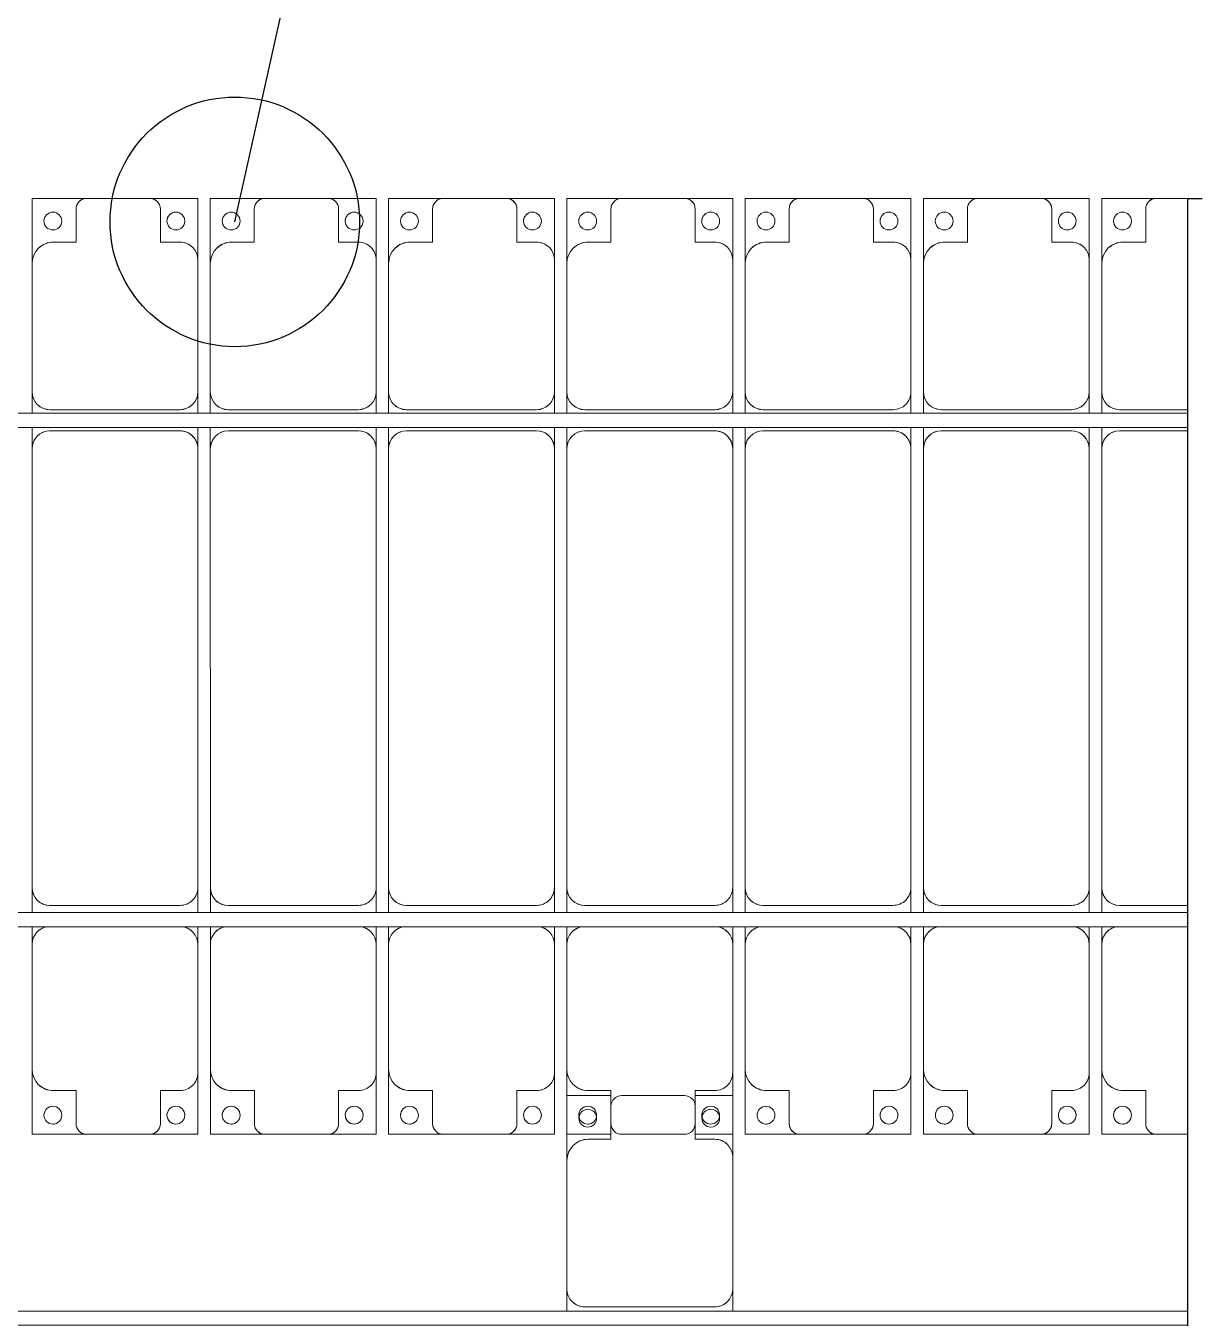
# Model space of a CAD drawing. Header units: millimetres. Extents: x -496478 to -186190, y -204059 to -87354.
# Drawn here: x -370492 to -367212, y -98423 to -94799 of the extents above; entities that cross this region are included whole.
import ezdxf

# ---------------------------------------------------------------- set-up
doc = ezdxf.new("R2010")
doc.units = ezdxf.units.MM
for name, color, linetype, lineweight in [('A-DETL-MBND', 5, 'Continuous', 9), ('A-GENM', 13, 'Continuous', 9), ('S-BEAM', 12, 'Continuous', 9)]:
    doc.layers.add(name, color=color, linetype=linetype, lineweight=lineweight)
doc.layers.add('GC-BICH NEO', color=6, linetype='Continuous')
doc.layers.add('GC-DAY NEO', color=5, linetype='Continuous')

# ---------------------------------------------------------------- blocks, each defined once
blk = doc.blocks.new('Dải phao đi lại kèm đỡ invester - DẢI PHAO ĐI LẠI-V1-BỐ TRÍ KHUNG KẾT CẤU BÈ PIN 01')
at = {"layer": 'A-DETL-MBND', "color": 8}
for p, q in [((68258.4, 1312.2), (68411.8, 1312.2)), ((68258.4, 1129.7), (68258.4, 1312.2)), ((68411.8, 1312.2), (68258.4, 1312.2)), ((68588.2, 1312.2), (68411.8, 1312.2)), ((68590.8, 1312.2), (68723.4, 1312.2)), ((68723.4, 1312.2), (68590.8, 1312.2)), ((68723.4, 1312.2), (68723.4, 1139.7)), ((68758.4, 1312.2), (68911.8, 1312.2)), ((68758.4, 1129.7), (68758.4, 1312.2)), ((68911.8, 1312.2), (68758.4, 1312.2)), ((69088.2, 1312.2), (68911.8, 1312.2)), ((69088.2, 1312.2), (69223.4, 1312.2)), ((69223.4, 1312.2), (69088.2, 1312.2)), ((69223.4, 1312.2), (69223.4, 1139.7)), ((69258.4, 1312.2), (69411.8, 1312.2)), ((69258.4, 1129.7), (69258.4, 1312.2)), ((69411.8, 1312.2), (69258.4, 1312.2)), ((69588.2, 1312.2), (69411.8, 1312.2)), ((69588.2, 1312.2), (69723.4, 1312.2)), ((69723.4, 1312.2), (69588.2, 1312.2)), ((69723.4, 1312.2), (69723.4, 1139.7)), ((69758.4, 1312.2), (69911.8, 1312.2)), ((69758.4, 1129.7), (69758.4, 1312.2)), ((69911.8, 1312.2), (69758.4, 1312.2)), ((70088.2, 1312.2), (69911.8, 1312.2)), ((70088.2, 1312.2), (70223.4, 1312.2)), ((70223.4, 1312.2), (70088.2, 1312.2)), ((70223.4, 1312.2), (70223.4, 1139.7)), ((70258.4, 1312.2), (70411.8, 1312.2)), ((70258.4, 1129.7), (70258.4, 1312.2)), ((70411.8, 1312.2), (70258.4, 1312.2)), ((70588.2, 1312.2), (70411.8, 1312.2)), ((70588.2, 1312.2), (70723.4, 1312.2)), ((70723.4, 1312.2), (70588.2, 1312.2)), ((70723.4, 1312.2), (70723.4, 1139.7)), ((70758.4, 1312.2), (70911.8, 1312.2)), ((70758.4, 1129.7), (70758.4, 1312.2)), ((70911.8, 1312.2), (70758.4, 1312.2)), ((71088.2, 1312.2), (70911.8, 1312.2)), ((71088.2, 1312.2), (71223.4, 1312.2)), ((71223.4, 1312.2), (71088.2, 1312.2)), ((71223.4, 1312.2), (71223.4, 1139.7)), ((71258.4, 1312.2), (71411.8, 1312.2)), ((71258.4, 1129.7), (71258.4, 1312.2)), ((71411.8, 1312.2), (71258.4, 1312.2)), ((71500, 1312.2), (71411.8, 1312.2)), ((68381.8, 1282.2), (68381.8, 1189.7)), ((68618.2, 1189.7), (68618.2, 1282.2)), ((68881.8, 1282.2), (68881.8, 1189.7)), ((69118.2, 1189.7), (69118.2, 1282.2)), ((69381.8, 1282.2), (69381.8, 1189.7)), ((69618.2, 1189.7), (69618.2, 1282.2)), ((69881.8, 1282.2), (69881.8, 1189.7)), ((70118.2, 1189.7), (70118.2, 1282.2)), ((70381.8, 1282.2), (70381.8, 1189.7)), ((70618.2, 1189.7), (70618.2, 1282.2)), ((70881.8, 1282.2), (70881.8, 1189.7)), ((71118.2, 1189.7), (71118.2, 1282.2)), ((71381.8, 1282.2), (71381.8, 1189.7)), ((68381.8, 1189.7), (68318.4, 1189.7)), ((68673.4, 1189.7), (68618.2, 1189.7)), ((68881.8, 1189.7), (68818.4, 1189.7)), ((69173.4, 1189.7), (69118.2, 1189.7)), ((69381.8, 1189.7), (69318.4, 1189.7)), ((69673.4, 1189.7), (69618.2, 1189.7)), ((69881.8, 1189.7), (69818.4, 1189.7)), ((70173.4, 1189.7), (70118.2, 1189.7)), ((70381.8, 1189.7), (70318.4, 1189.7)), ((70673.4, 1189.7), (70618.2, 1189.7)), ((70881.8, 1189.7), (70818.4, 1189.7)), ((71173.4, 1189.7), (71118.2, 1189.7)), ((71381.8, 1189.7), (71318.4, 1189.7)), ((68258.4, 1129.7), (68258.4, 769.7)), ((68723.4, 769.7), (68723.4, 1139.7)), ((68758.4, 1129.7), (68758.4, 769.7)), ((69223.4, 769.7), (69223.4, 1139.7)), ((69258.4, 1129.7), (69258.4, 769.7)), ((69723.4, 769.7), (69723.4, 1139.7)), ((69758.4, 1129.7), (69758.4, 769.7)), ((70223.4, 769.7), (70223.4, 1139.7)), ((70258.4, 1129.7), (70258.4, 769.7)), ((70723.4, 769.7), (70723.4, 1139.7)), ((70758.4, 1129.7), (70758.4, 769.7)), ((71223.4, 769.7), (71223.4, 1139.7)), ((71258.4, 1129.7), (71258.4, 769.7)), ((68258.4, 709.7), (68258.4, 769.7)), ((68723.4, 769.7), (68723.4, 709.7)), ((68758.4, 709.7), (68758.4, 769.7)), ((69223.4, 769.7), (69223.4, 709.7)), ((69258.4, 709.7), (69258.4, 769.7)), ((69723.4, 769.7), (69723.4, 709.7)), ((69758.4, 709.7), (69758.4, 769.7)), ((70223.4, 769.7), (70223.4, 709.7)), ((70258.4, 709.7), (70258.4, 769.7)), ((70723.4, 769.7), (70723.4, 709.7)), ((70758.4, 709.7), (70758.4, 769.7)), ((71223.4, 769.7), (71223.4, 709.7)), ((71258.4, 709.7), (71258.4, 769.7)), ((68308.4, 719.7), (68673.4, 719.7)), ((68808.4, 719.7), (69173.4, 719.7)), ((69308.4, 719.7), (69673.4, 719.7)), ((69808.4, 719.7), (70173.4, 719.7)), ((70308.4, 719.7), (70673.4, 719.7)), ((70808.4, 719.7), (71173.4, 719.7)), ((71308.4, 719.7), (71500, 719.7)), ((68258.4, 610.3), (68258.4, 669.7)), ((68673.4, 660.3), (68308.4, 660.3)), ((68723.4, 669.7), (68723.4, 610.3)), ((68758.4, 610.3), (68758.4, 669.7)), ((69173.4, 660.3), (68808.4, 660.3)), ((69223.4, 669.7), (69223.4, 610.3)), ((69258.4, 610.3), (69258.4, 669.7)), ((69673.4, 660.3), (69308.4, 660.3)), ((69723.4, 669.7), (69723.4, 610.3)), ((69758.4, 610.3), (69758.4, 669.7)), ((70173.4, 660.3), (69808.4, 660.3)), ((70223.4, 669.7), (70223.4, 610.3)), ((70258.4, 610.3), (70258.4, 669.7)), ((70673.4, 660.3), (70308.4, 660.3)), ((70723.4, 669.7), (70723.4, 610.3)), ((70758.4, 610.3), (70758.4, 669.7)), ((71173.4, 660.3), (70808.4, 660.3)), ((71223.4, 669.7), (71223.4, 610.3)), ((71258.4, 610.3), (71258.4, 669.7)), ((71500, 660.3), (71308.4, 660.3)), ((68258.4, 610.3), (68258.4, -620.3)), ((68723.4, -620.3), (68723.4, 610.3)), ((68758.4, 610.3), (68758.4, -620.3)), ((69223.4, -620.3), (69223.4, 610.3)), ((69258.4, 610.3), (69258.4, -620.3)), ((69723.4, -620.3), (69723.4, 610.3)), ((69758.4, 610.3), (69758.4, -620.3)), ((70223.4, -620.3), (70223.4, 610.3)), ((70258.4, 610.3), (70258.4, -620.3)), ((70723.4, -620.3), (70723.4, 610.3)), ((70758.4, 610.3), (70758.4, -620.3)), ((71223.4, -620.3), (71223.4, 610.3)), ((71258.4, 610.3), (71258.4, -620.3)), ((68258.4, -690.3), (68258.4, -620.3)), ((68723.4, -620.3), (68723.4, -690.3)), ((68758.4, -690.3), (68758.4, -620.3)), ((69223.4, -620.3), (69223.4, -690.3)), ((69258.4, -690.3), (69258.4, -620.3)), ((69723.4, -620.3), (69723.4, -690.3)), ((69758.4, -690.3), (69758.4, -620.3)), ((70223.4, -620.3), (70223.4, -690.3)), ((70258.4, -690.3), (70258.4, -620.3)), ((70723.4, -620.3), (70723.4, -690.3)), ((70758.4, -690.3), (70758.4, -620.3)), ((71223.4, -620.3), (71223.4, -690.3)), ((71258.4, -690.3), (71258.4, -620.3)), ((68308.4, -670.3), (68673.4, -670.3)), ((68808.4, -670.3), (69173.4, -670.3)), ((69308.4, -670.3), (69673.4, -670.3)), ((69808.4, -670.3), (70173.4, -670.3)), ((70308.4, -670.3), (70673.4, -670.3)), ((70808.4, -670.3), (71173.4, -670.3)), ((71308.4, -670.3), (71500, -670.3)), ((68258.4, -779.7), (68258.4, -730.3)), ((68723.4, -730.3), (68723.4, -779.7)), ((68758.4, -779.7), (68758.4, -730.3)), ((69223.4, -730.3), (69223.4, -779.7)), ((69258.4, -779.7), (69258.4, -730.3)), ((69723.4, -730.3), (69723.4, -779.7)), ((69758.4, -779.7), (69758.4, -730.3)), ((70223.4, -730.3), (70223.4, -779.7)), ((70258.4, -779.7), (70258.4, -730.3)), ((70723.4, -730.3), (70723.4, -779.7)), ((70758.4, -779.7), (70758.4, -730.3)), ((71223.4, -730.3), (71223.4, -779.7)), ((71258.4, -779.7), (71258.4, -730.3)), ((68258.4, -779.7), (68258.4, -1129.7)), ((68723.4, -1139.7), (68723.4, -779.7)), ((68758.4, -779.7), (68758.4, -1129.7)), ((69223.4, -1139.7), (69223.4, -779.7)), ((69258.4, -779.7), (69258.4, -1129.7)), ((69723.4, -1139.7), (69723.4, -779.7)), ((69758.4, -779.7), (69758.4, -1129.7)), ((70223.4, -1139.7), (70223.4, -779.7)), ((70258.4, -779.7), (70258.4, -1129.7)), ((70723.4, -1139.7), (70723.4, -779.7)), ((70758.4, -779.7), (70758.4, -1129.7)), ((71223.4, -1139.7), (71223.4, -779.7)), ((71258.4, -779.7), (71258.4, -1129.7)), ((68258.4, -1312.2), (68258.4, -1129.7)), ((68723.4, -1139.7), (68723.4, -1312.2)), ((68758.4, -1312.2), (68758.4, -1129.7)), ((69223.4, -1139.7), (69223.4, -1312.2)), ((69258.4, -1312.2), (69258.4, -1129.7)), ((69723.4, -1139.7), (69723.4, -1312.2)), ((69758.4, -1312.2), (69758.4, -1129.7)), ((70223.4, -1139.7), (70223.4, -1312.2)), ((70258.4, -1312.2), (70258.4, -1129.7)), ((70723.4, -1139.7), (70723.4, -1312.2)), ((70758.4, -1312.2), (70758.4, -1129.7)), ((71223.4, -1139.7), (71223.4, -1312.2)), ((71258.4, -1312.2), (71258.4, -1129.7)), ((68318.4, -1189.7), (68381.8, -1189.7)), ((68381.8, -1189.7), (68381.8, -1282.2)), ((68618.2, -1282.2), (68618.2, -1189.7)), ((68618.2, -1189.7), (68673.4, -1189.7)), ((68818.4, -1189.7), (68881.8, -1189.7)), ((68881.8, -1189.7), (68881.8, -1282.2)), ((69118.2, -1282.2), (69118.2, -1189.7)), ((69118.2, -1189.7), (69173.4, -1189.7)), ((69318.4, -1189.7), (69381.8, -1189.7)), ((69381.8, -1189.7), (69381.8, -1282.2)), ((69618.2, -1282.2), (69618.2, -1189.7)), ((69618.2, -1189.7), (69673.4, -1189.7)), ((69818.4, -1189.7), (69881.8, -1189.7)), ((69881.8, -1189.7), (69881.8, -1282.2)), ((70118.2, -1282.2), (70118.2, -1189.7)), ((70118.2, -1189.7), (70173.4, -1189.7)), ((70318.4, -1189.7), (70381.8, -1189.7)), ((70381.8, -1189.7), (70381.8, -1282.2)), ((70618.2, -1282.2), (70618.2, -1189.7)), ((70618.2, -1189.7), (70673.4, -1189.7)), ((70818.4, -1189.7), (70881.8, -1189.7)), ((70881.8, -1189.7), (70881.8, -1282.2)), ((71118.2, -1282.2), (71118.2, -1189.7)), ((71118.2, -1189.7), (71173.4, -1189.7)), ((71318.4, -1189.7), (71381.8, -1189.7)), ((71381.8, -1189.7), (71381.8, -1282.2)), ((68411.8, -1312.2), (68258.4, -1312.2)), ((68258.4, -1312.2), (68411.8, -1312.2)), ((68411.8, -1312.2), (68588.2, -1312.2)), ((68723.4, -1312.2), (68590.8, -1312.2)), ((68590.8, -1312.2), (68723.4, -1312.2)), ((68911.8, -1312.2), (68758.4, -1312.2)), ((68758.4, -1312.2), (68911.8, -1312.2)), ((68911.8, -1312.2), (69088.2, -1312.2)), ((69223.4, -1312.2), (69088.2, -1312.2)), ((69088.2, -1312.2), (69223.4, -1312.2)), ((69411.8, -1312.2), (69258.4, -1312.2)), ((69258.4, -1312.2), (69411.8, -1312.2)), ((69411.8, -1312.2), (69588.2, -1312.2)), ((69723.4, -1312.2), (69588.2, -1312.2)), ((69588.2, -1312.2), (69723.4, -1312.2)), ((69881.8, -1312.2), (69758.4, -1312.2)), ((69911.8, -1312.2), (70088.2, -1312.2)), ((70223.4, -1312.2), (70118.2, -1312.2)), ((70411.8, -1312.2), (70258.4, -1312.2)), ((70258.4, -1312.2), (70411.8, -1312.2)), ((70411.8, -1312.2), (70588.2, -1312.2)), ((70723.4, -1312.2), (70588.2, -1312.2)), ((70588.2, -1312.2), (70723.4, -1312.2)), ((70911.8, -1312.2), (70758.4, -1312.2)), ((70758.4, -1312.2), (70911.8, -1312.2)), ((70911.8, -1312.2), (71088.2, -1312.2)), ((71223.4, -1312.2), (71088.2, -1312.2)), ((71088.2, -1312.2), (71223.4, -1312.2)), ((71411.8, -1312.2), (71258.4, -1312.2)), ((71258.4, -1312.2), (71411.8, -1312.2)), ((71411.8, -1312.2), (71500, -1312.2))]:
    blk.add_line(p, q, dxfattribs=at)
for centre, radius, start, end in [((68411.8, 1282.2), 30, 90, 180), ((68411.8, 1282.2), 30, 90, 165), ((68411.8, 1282.2), 30, 90, 105), ((68411.8, 1282.2), 30, 90, 105), ((68588.2, 1282.2), 30, 360, 90), ((68588.2, 1282.2), 30, 75, 85.0555), ((68588.2, 1282.2), 30, 15, 85.0555), ((68588.2, 1282.2), 30, 75, 85.0555), ((68911.8, 1282.2), 30, 90, 180), ((68911.8, 1282.2), 30, 90, 165), ((68911.8, 1282.2), 30, 90, 105), ((68911.8, 1282.2), 30, 90, 105), ((69088.2, 1282.2), 30, 0, 90), ((69088.2, 1282.2), 30, 75, 90), ((69088.2, 1282.2), 30, 15, 90), ((69088.2, 1282.2), 30, 75, 90), ((69411.8, 1282.2), 30, 90, 180), ((69411.8, 1282.2), 30, 90, 165), ((69411.8, 1282.2), 30, 90, 105), ((69411.8, 1282.2), 30, 90, 105), ((69588.2, 1282.2), 30, 0, 90), ((69588.2, 1282.2), 30, 75, 90), ((69588.2, 1282.2), 30, 15, 90), ((69588.2, 1282.2), 30, 75, 90), ((69911.8, 1282.2), 30, 90, 180), ((69911.8, 1282.2), 30, 90, 165), ((69911.8, 1282.2), 30, 90, 105), ((69911.8, 1282.2), 30, 90, 105), ((70088.2, 1282.2), 30, 360, 90), ((70088.2, 1282.2), 30, 75, 90), ((70088.2, 1282.2), 30, 15, 90), ((70088.2, 1282.2), 30, 75, 90), ((70411.8, 1282.2), 30, 90, 180), ((70411.8, 1282.2), 30, 90, 165), ((70411.8, 1282.2), 30, 90, 105), ((70411.8, 1282.2), 30, 90, 105), ((70588.2, 1282.2), 30, 360, 90), ((70588.2, 1282.2), 30, 75, 90), ((70588.2, 1282.2), 30, 15, 90), ((70588.2, 1282.2), 30, 75, 90), ((70911.8, 1282.2), 30, 90, 180), ((70911.8, 1282.2), 30, 90, 165), ((70911.8, 1282.2), 30, 90, 105), ((70911.8, 1282.2), 30, 90, 105), ((71088.2, 1282.2), 30, 0, 90), ((71088.2, 1282.2), 30, 75, 90), ((71088.2, 1282.2), 30, 15, 90), ((71088.2, 1282.2), 30, 75, 90), ((71411.8, 1282.2), 30, 90, 180), ((71411.8, 1282.2), 30, 90, 165), ((71411.8, 1282.2), 30, 90, 105), ((71411.8, 1282.2), 30, 90, 105), ((68316.8, 1248.6), 25, 90, 270), ((68316.8, 1248.6), 25, 270, 90), ((68661.8, 1248.6), 25, 90, 270), ((68661.8, 1248.6), 25, 120, 135), ((68661.8, 1248.6), 25, 90, 105), ((68661.8, 1248.6), 25, 270, 90), ((68816.8, 1248.6), 25, 90, 270), ((68816.8, 1248.6), 25, 270, 90), ((69161.8, 1248.6), 25, 90, 270), ((69161.8, 1248.6), 25, 120, 135), ((69161.8, 1248.6), 25, 90, 105), ((69161.8, 1248.6), 25, 270, 90), ((69316.8, 1248.6), 25, 90, 270), ((69316.8, 1248.6), 25, 270, 90), ((69661.8, 1248.6), 25, 90, 270), ((69661.8, 1248.6), 25, 120, 135), ((69661.8, 1248.6), 25, 90, 105), ((69661.8, 1248.6), 25, 270, 90), ((69816.8, 1248.6), 25, 90, 270), ((69816.8, 1248.6), 25, 270, 90), ((70161.8, 1248.6), 25, 90, 270), ((70161.8, 1248.6), 25, 120, 135), ((70161.8, 1248.6), 25, 90, 105), ((70161.8, 1248.6), 25, 270, 90), ((70316.8, 1248.6), 25, 90, 270), ((70316.8, 1248.6), 25, 270, 90), ((70661.8, 1248.6), 25, 90, 270), ((70661.8, 1248.6), 25, 120, 135), ((70661.8, 1248.6), 25, 90, 105), ((70661.8, 1248.6), 25, 270, 90), ((70816.8, 1248.6), 25, 90, 270), ((70816.8, 1248.6), 25, 270, 90), ((71161.8, 1248.6), 25, 90, 270), ((71161.8, 1248.6), 25, 120, 135), ((71161.8, 1248.6), 25, 90, 105), ((71161.8, 1248.6), 25, 270, 90), ((71316.8, 1248.6), 25, 90, 270), ((71316.8, 1248.6), 25, 270, 90), ((68661.8, 1248.6), 25, 150, 180), ((69161.8, 1248.6), 25, 150, 180), ((69661.8, 1248.6), 25, 150, 180), ((70161.8, 1248.6), 25, 150, 180), ((70661.8, 1248.6), 25, 150, 180), ((71161.8, 1248.6), 25, 150, 180), ((68318.4, 1129.7), 60, 90, 180), ((68318.4, 1129.7), 60, 90, 135), ((68673.4, 1139.7), 50, 0, 90), ((68673.4, 1139.7), 50, 45, 90), ((68818.4, 1129.7), 60, 90, 180), ((68818.4, 1129.7), 60, 90, 135), ((69173.4, 1139.7), 50, 360, 90), ((69173.4, 1139.7), 50, 45, 90), ((69318.4, 1129.7), 60, 90, 180), ((69318.4, 1129.7), 60, 90, 135), ((69673.4, 1139.7), 50, 0, 90), ((69673.4, 1139.7), 50, 45, 90), ((69818.4, 1129.7), 60, 90, 180), ((69818.4, 1129.7), 60, 90, 135), ((70173.4, 1139.7), 50, 0, 90), ((70173.4, 1139.7), 50, 45, 90), ((70318.4, 1129.7), 60, 90, 180), ((70318.4, 1129.7), 60, 90, 135), ((70673.4, 1139.7), 50, 0, 90), ((70673.4, 1139.7), 50, 45, 90), ((70818.4, 1129.7), 60, 90, 180), ((70818.4, 1129.7), 60, 90, 135), ((71173.4, 1139.7), 50, 0, 90), ((71173.4, 1139.7), 50, 45, 90), ((71318.4, 1129.7), 60, 90, 180), ((71318.4, 1129.7), 60, 90, 135), ((68308.4, 769.7), 50, 180, 270), ((68673.4, 769.7), 50, 270, 360), ((68808.4, 769.7), 50, 180, 270), ((69173.4, 769.7), 50, 270, 360), ((69308.4, 769.7), 50, 180, 270), ((69673.4, 769.7), 50, 270, 360), ((69808.4, 769.7), 50, 180, 270), ((70173.4, 769.7), 50, 270, 360), ((70308.4, 769.7), 50, 180, 270), ((70673.4, 769.7), 50, 270, 0), ((70808.4, 769.7), 50, 180, 270), ((71173.4, 769.7), 50, 270, 360), ((71308.4, 769.7), 50, 180, 270), ((68308.4, 769.7), 50, 225, 270), ((68673.4, 769.7), 50, 270, 315), ((68808.4, 769.7), 50, 225, 270), ((69173.4, 769.7), 50, 270, 315), ((69308.4, 769.7), 50, 225, 270), ((69673.4, 769.7), 50, 270, 315), ((69808.4, 769.7), 50, 225, 270), ((70173.4, 769.7), 50, 270, 315), ((70308.4, 769.7), 50, 225, 270), ((70673.4, 769.7), 50, 270, 315), ((70808.4, 769.7), 50, 225, 270), ((71173.4, 769.7), 50, 270, 315), ((71308.4, 769.7), 50, 225, 270), ((68308.4, 610.3), 50, 90, 180), ((68308.4, 610.3), 50, 105, 180), ((68673.4, 610.3), 50, 360, 90), ((68673.4, 610.3), 50, 15, 90), ((68808.4, 610.3), 50, 90, 180), ((68808.4, 610.3), 50, 105, 180), ((69173.4, 610.3), 50, 0, 90), ((69173.4, 610.3), 50, 15, 90), ((69308.4, 610.3), 50, 90, 180), ((69308.4, 610.3), 50, 105, 180), ((69673.4, 610.3), 50, 0, 90), ((69673.4, 610.3), 50, 15, 90), ((69808.4, 610.3), 50, 90, 180), ((69808.4, 610.3), 50, 105, 180), ((70173.4, 610.3), 50, 360, 90), ((70173.4, 610.3), 50, 15, 90), ((70308.4, 610.3), 50, 90, 180), ((70308.4, 610.3), 50, 105, 180), ((70673.4, 610.3), 50, 360, 90), ((70673.4, 610.3), 50, 15, 90), ((70808.4, 610.3), 50, 90, 180), ((70808.4, 610.3), 50, 105, 180), ((71173.4, 610.3), 50, 0, 90), ((71173.4, 610.3), 50, 15, 90), ((71308.4, 610.3), 50, 90, 180), ((71308.4, 610.3), 50, 105, 180), ((68308.4, -620.3), 50, 180, 270), ((68308.4, -620.3), 50, 195, 270), ((68673.4, -620.3), 50, 270, 0), ((68673.4, -620.3), 50, 270, 0), ((68808.4, -620.3), 50, 180, 270), ((68808.4, -620.3), 50, 195, 270), ((69173.4, -620.3), 50, 270, 0), ((69173.4, -620.3), 50, 270, 0), ((69308.4, -620.3), 50, 180, 270), ((69308.4, -620.3), 50, 195, 270), ((69673.4, -620.3), 50, 270, 0), ((69673.4, -620.3), 50, 270, 0), ((69808.4, -620.3), 50, 180, 270), ((69808.4, -620.3), 50, 195, 270), ((70173.4, -620.3), 50, 270, 0), ((70173.4, -620.3), 50, 270, 0), ((70308.4, -620.3), 50, 180, 270), ((70308.4, -620.3), 50, 195, 270), ((70673.4, -620.3), 50, 270, 0), ((70673.4, -620.3), 50, 270, 0), ((70808.4, -620.3), 50, 180, 270), ((70808.4, -620.3), 50, 195, 270), ((71173.4, -620.3), 50, 270, 0), ((71173.4, -620.3), 50, 270, 0), ((71308.4, -620.3), 50, 180, 270), ((71308.4, -620.3), 50, 195, 270), ((68308.4, -779.7), 50, 95.7981, 180), ((68308.4, -779.7), 50, 95.7981, 135), ((68673.4, -779.7), 50, 0, 84.2019), ((68673.4, -779.7), 50, 45, 84.2019), ((68808.4, -779.7), 50, 95.7981, 180), ((68808.4, -779.7), 50, 95.7981, 135), ((69173.4, -779.7), 50, 0, 84.2019), ((69173.4, -779.7), 50, 45, 84.2019), ((69308.4, -779.7), 50, 95.7981, 180), ((69308.4, -779.7), 50, 95.7981, 135), ((69673.4, -779.7), 50, 0, 84.2019), ((69673.4, -779.7), 50, 45, 84.2019), ((69808.4, -779.7), 50, 95.7981, 180), ((69808.4, -779.7), 50, 95.7981, 135), ((70173.4, -779.7), 50, 0, 84.2019), ((70173.4, -779.7), 50, 45, 84.2019), ((70308.4, -779.7), 50, 95.7981, 180), ((70308.4, -779.7), 50, 95.7981, 135), ((70673.4, -779.7), 50, 360, 84.2019), ((70673.4, -779.7), 50, 45, 84.2019), ((70808.4, -779.7), 50, 95.7981, 180), ((70808.4, -779.7), 50, 95.7981, 135), ((71173.4, -779.7), 50, 0, 84.2019), ((71173.4, -779.7), 50, 45, 84.2019), ((71308.4, -779.7), 50, 95.7981, 180), ((71308.4, -779.7), 50, 95.7981, 135), ((68318.4, -1129.7), 60, 180, 270), ((68673.4, -1139.7), 50, 270, 0), ((68818.4, -1129.7), 60, 180, 270), ((69173.4, -1139.7), 50, 270, 0), ((69318.4, -1129.7), 60, 180, 270), ((69673.4, -1139.7), 50, 270, 360), ((69818.4, -1129.7), 60, 180, 270), ((70173.4, -1139.7), 50, 270, 0), ((70318.4, -1129.7), 60, 180, 270), ((70673.4, -1139.7), 50, 270, 0), ((70818.4, -1129.7), 60, 180, 270), ((71173.4, -1139.7), 50, 270, 0), ((71318.4, -1129.7), 60, 180, 270), ((68318.4, -1129.7), 60, 225, 270), ((68673.4, -1139.7), 50, 270, 315), ((68818.4, -1129.7), 60, 225, 270), ((69173.4, -1139.7), 50, 270, 315), ((69318.4, -1129.7), 60, 225, 270), ((69673.4, -1139.7), 50, 270, 315), ((69818.4, -1129.7), 60, 225, 270), ((70173.4, -1139.7), 50, 270, 315), ((70318.4, -1129.7), 60, 225, 270), ((70673.4, -1139.7), 50, 270, 315), ((70818.4, -1129.7), 60, 225, 270), ((71173.4, -1139.7), 50, 270, 315), ((71318.4, -1129.7), 60, 225, 270), ((68316.8, -1258.6), 25, 90, 270), ((68316.8, -1258.6), 25, 165, 180), ((68316.8, -1258.6), 25, 270, 90), ((68661.8, -1258.6), 25, 90, 270), ((68661.8, -1258.6), 25, 165, 270), ((68661.8, -1258.6), 25, 270, 90), ((68661.8, -1258.6), 25, 360, 15), ((68816.8, -1258.6), 25, 90, 270), ((68816.8, -1258.6), 25, 165, 180), ((68816.8, -1258.6), 25, 270, 90), ((69161.8, -1258.6), 25, 90, 270), ((69161.8, -1258.6), 25, 165, 270), ((69161.8, -1258.6), 25, 270, 90), ((69161.8, -1258.6), 25, 0, 15), ((69316.8, -1258.6), 25, 90, 270), ((69316.8, -1258.6), 25, 165, 180), ((69316.8, -1258.6), 25, 270, 90), ((69661.8, -1258.6), 25, 90, 270), ((69661.8, -1258.6), 25, 165, 270), ((69661.8, -1258.6), 25, 270, 90), ((69661.8, -1258.6), 25, 0, 15), ((69816.8, -1258.6), 25, 90, 270), ((69816.8, -1258.6), 25, 270, 90), ((70161.8, -1258.6), 25, 90, 270), ((70161.8, -1258.6), 25, 165, 270), ((70161.8, -1258.6), 25, 270, 90), ((70316.8, -1258.6), 25, 90, 270), ((70316.8, -1258.6), 25, 165, 180), ((70316.8, -1258.6), 25, 270, 90), ((70661.8, -1258.6), 25, 90, 270), ((70661.8, -1258.6), 25, 165, 270), ((70661.8, -1258.6), 25, 270, 90), ((70661.8, -1258.6), 25, 360, 15), ((70816.8, -1258.6), 25, 90, 270), ((70816.8, -1258.6), 25, 165, 180), ((70816.8, -1258.6), 25, 270, 90), ((71161.8, -1258.6), 25, 90, 270), ((71161.8, -1258.6), 25, 165, 270), ((71161.8, -1258.6), 25, 270, 90), ((71161.8, -1258.6), 25, 360, 15), ((71316.8, -1258.6), 25, 90, 270), ((71316.8, -1258.6), 25, 165, 180), ((71316.8, -1258.6), 25, 270, 90), ((68316.8, -1258.6), 25, 270, 285), ((68411.8, -1282.2), 30, 180, 270), ((68411.8, -1282.2), 30, 195, 270), ((68588.2, -1282.2), 30, 270, 360), ((68588.2, -1282.2), 30, 274.8774, 345), ((68588.2, -1282.2), 30, 315, 330), ((68588.2, -1282.2), 30, 315, 330), ((68816.8, -1258.6), 25, 270, 285), ((68911.8, -1282.2), 30, 180, 270), ((68911.8, -1282.2), 30, 195, 270), ((69088.2, -1282.2), 30, 270, 0), ((69088.2, -1282.2), 30, 270, 345), ((69088.2, -1282.2), 30, 315, 330), ((69088.2, -1282.2), 30, 315, 330), ((69316.8, -1258.6), 25, 270, 285), ((69411.8, -1282.2), 30, 180, 270), ((69411.8, -1282.2), 30, 195, 270), ((69588.2, -1282.2), 30, 270, 360), ((69588.2, -1282.2), 30, 270, 345), ((69588.2, -1282.2), 30, 315, 330), ((69588.2, -1282.2), 30, 315, 330), ((69816.8, -1258.6), 25, 270, 285), ((69911.8, -1282.2), 30, 180, 270), ((70088.2, -1282.2), 30, 270, 360), ((70316.8, -1258.6), 25, 270, 285), ((70411.8, -1282.2), 30, 180, 270), ((70411.8, -1282.2), 30, 195, 270), ((70588.2, -1282.2), 30, 270, 360), ((70588.2, -1282.2), 30, 270, 345), ((70588.2, -1282.2), 30, 315, 330), ((70588.2, -1282.2), 30, 315, 330), ((70816.8, -1258.6), 25, 270, 285), ((70911.8, -1282.2), 30, 180, 270), ((70911.8, -1282.2), 30, 195, 270), ((71088.2, -1282.2), 30, 270, 0), ((71088.2, -1282.2), 30, 270, 345), ((71088.2, -1282.2), 30, 315, 330), ((71088.2, -1282.2), 30, 315, 330), ((71316.8, -1258.6), 25, 270, 285), ((71411.8, -1282.2), 30, 180, 270), ((71411.8, -1282.2), 30, 195, 270), ((68411.8, -1282.2), 30, 255, 270), ((68411.8, -1282.2), 30, 255, 270), ((68588.2, -1282.2), 30, 274.8774, 285), ((68588.2, -1282.2), 30, 274.8774, 285), ((68911.8, -1282.2), 30, 255, 270), ((68911.8, -1282.2), 30, 255, 270), ((69088.2, -1282.2), 30, 270, 285), ((69088.2, -1282.2), 30, 270, 285), ((69411.8, -1282.2), 30, 255, 270), ((69411.8, -1282.2), 30, 255, 270), ((69588.2, -1282.2), 30, 270, 285), ((69588.2, -1282.2), 30, 270, 285), ((70411.8, -1282.2), 30, 255, 270), ((70411.8, -1282.2), 30, 255, 270), ((70588.2, -1282.2), 30, 270, 285), ((70588.2, -1282.2), 30, 270, 285), ((70911.8, -1282.2), 30, 255, 270), ((70911.8, -1282.2), 30, 255, 270), ((71088.2, -1282.2), 30, 270, 285), ((71088.2, -1282.2), 30, 270, 285), ((71411.8, -1282.2), 30, 255, 270), ((71411.8, -1282.2), 30, 255, 270)]:
    blk.add_arc(centre, radius, start, end, dxfattribs=at)
blk = doc.blocks.new('Dai phao do pin - DẢI PHAO ĐỠ PIN-V36-BỐ TRÍ KHUNG KẾT CẤU BÈ PIN 01')
at = {"layer": 'A-DETL-MBND', "color": 8}
for p, q in [((68478, 241.6), (68539.7, 241.6)), ((68899.7, 241.6), (68539.7, 241.6)), ((68899.7, 241.6), (69082.2, 241.6)), ((69082.2, 241.6), (69082.2, 118.2)), ((68489.7, 191.6), (68489.7, -173.4)), ((68959.7, 118.2), (68959.7, 181.6)), ((69052.2, 118.2), (68959.7, 118.2)), ((69082.2, -88.2), (69082.2, 88.2)), ((68959.7, -173.4), (68959.7, -118.2)), ((68959.7, -118.2), (69052.2, -118.2)), ((69082.2, -118.2), (69082.2, -223.4)), ((68539.7, -223.4), (68478, -223.4)), ((68539.7, -223.4), (68909.7, -223.4)), ((69082.2, -223.4), (68909.7, -223.4))]:
    blk.add_line(p, q, dxfattribs=at)
for centre, radius, start, end in [((68539.7, 191.6), 50, 90, 180), ((68539.7, 191.6), 50, 135, 180), ((68899.7, 181.6), 60, 0, 90), ((68899.7, 181.6), 60, 0, 45), ((69018.6, 183.2), 25, 0, 180), ((69018.6, 183.2), 25, 180, 360), ((69052.2, 88.2), 30, 0, 90), ((69052.2, -88.2), 30, 270, 0), ((69018.6, -161.8), 25, 0, 180), ((69018.6, -161.8), 25, 60, 90), ((69018.6, -161.8), 25, 30, 45), ((68539.7, -173.4), 50, 180, 270), ((68539.7, -173.4), 50, 180, 225), ((68909.7, -173.4), 50, 270, 360), ((68909.7, -173.4), 50, 315, 360), ((69018.6, -161.8), 25, 180, 0), ((69018.6, -161.8), 25, 0, 15)]:
    blk.add_arc(centre, radius, start, end, dxfattribs=at)
blk = doc.blocks.new('Dầm C52 - Dầm C52-19519-BỐ TRÍ KHUNG KẾT CẤU BÈ PIN 01')
at = {"layer": 'S-BEAM', "color": 1}
for p, q in [((2500, 20), (8460, 20)), ((8460, -20), (2500, -20))]:
    blk.add_line(p, q, dxfattribs=at)
blk = doc.blocks.new('Dầm C52 - Hộp 40x60-24147-BỐ TRÍ KHUNG KẾT CẤU BÈ PIN 01')
at = {"layer": 'S-BEAM', "color": 3, "lineweight": 25}
for p, q in [((-37857.1, 20), (37857.1, 20)), ((37857.1, 20), (37857.1, -20))]:
    blk.add_line(p, q, dxfattribs=at)
blk = doc.blocks.new('HOBANMONG_BEPIN 1_rvt-1-BỐ TRÍ KHUNG KẾT CẤU BÈ PIN 01')
at = {"layer": 'A-GENM', "lineweight": 9}
for name, p, rotation in [('Dải phao đi lại kèm đỡ invester - DẢI PHAO ĐI LẠI-V1-BỐ TRÍ KHUNG KẾT CẤU BÈ PIN 01', (-438732.7, -96596), 0.0007586099545854), ('Dai phao do pin - DẢI PHAO ĐỠ PIN-V36-BỐ TRÍ KHUNG KẾT CẤU BÈ PIN 01', (-368731.7, -166880.8), 90.00075860989342)]:
    blk.add_blockref(name, p, dxfattribs=dict(at, rotation=rotation))
at = {"layer": 'S-BEAM', "lineweight": 9}
for name, p, rotation in [('Dầm C52 - Hộp 40x60-24147-BỐ TRÍ KHUNG KẾT CẤU BÈ PIN 01', (-367212.2, -133140), 90.00075860989166), ('Dầm C52 - Dầm C52-19519-BỐ TRÍ KHUNG KẾT CẤU BÈ PIN 01', (-364732.7, -95905.4), 180.0007586094741), ('Dầm C52 - Dầm C52-19519-BỐ TRÍ KHUNG KẾT CẤU BÈ PIN 01', (-364732.7, -97305.4), 180.0007586094741), ('Dầm C52 - Dầm C52-19519-BỐ TRÍ KHUNG KẾT CẤU BÈ PIN 01', (-364732.6, -98422.7), 180.0007586094741)]:
    blk.add_blockref(name, p, dxfattribs=dict(at, rotation=rotation))

msp = doc.modelspace()

# ---------------------------------------------------------------- linework, layer by layer
at = {"layer": 'GC-BICH NEO'}
msp.add_circle((-369905.6, -95348.7), 350, dxfattribs=at)
at = {"layer": 'GC-DAY NEO'}
msp.add_line((-369905.6, -95348.7), (-368170.7, -87539.1), dxfattribs=at)

# ---------------------------------------------------------------- block references
at = {"lineweight": 5}
msp.add_blockref('HOBANMONG_BEPIN 1_rvt-1-BỐ TRÍ KHUNG KẾT CẤU BÈ PIN 01', (0, 0), dxfattribs=at)

doc.saveas('drawing.dxf')
